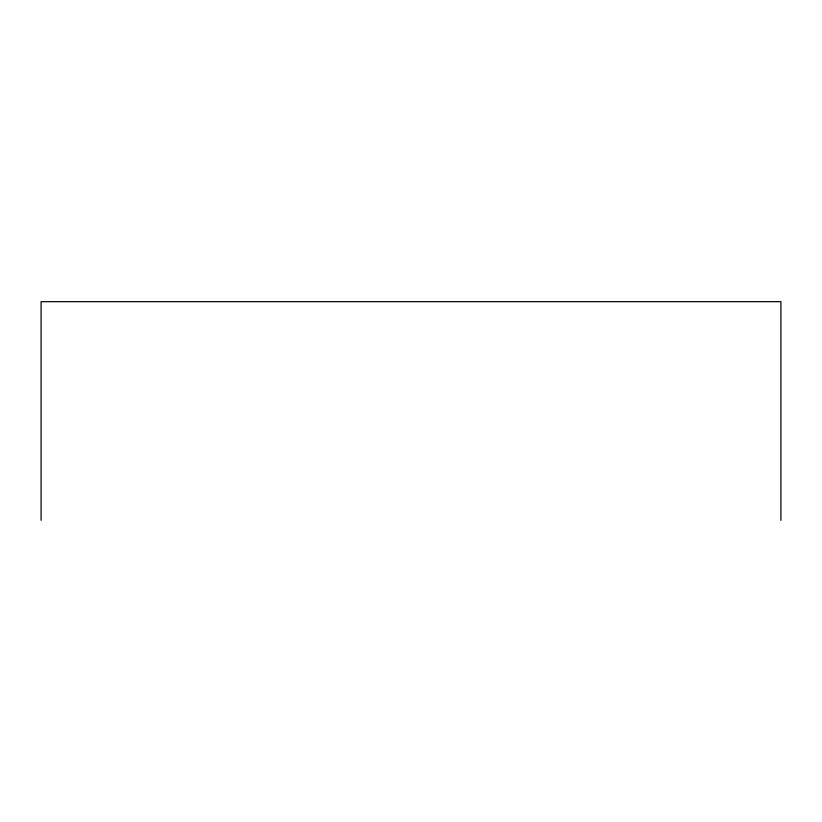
<?xml version="1.0" encoding="UTF-8"?>
<svg xmlns="http://www.w3.org/2000/svg" width="822" height="822" viewBox="0 0 822 822"><rect width="100%" height="100%" fill="white"/><g stroke="black" fill="none" stroke-linecap="round" stroke-linejoin="round"><path stroke-width="1.23" d="M780.9 520.326L780.9 301.674L41.1 301.674L41.1 520.326"/></g></svg>
